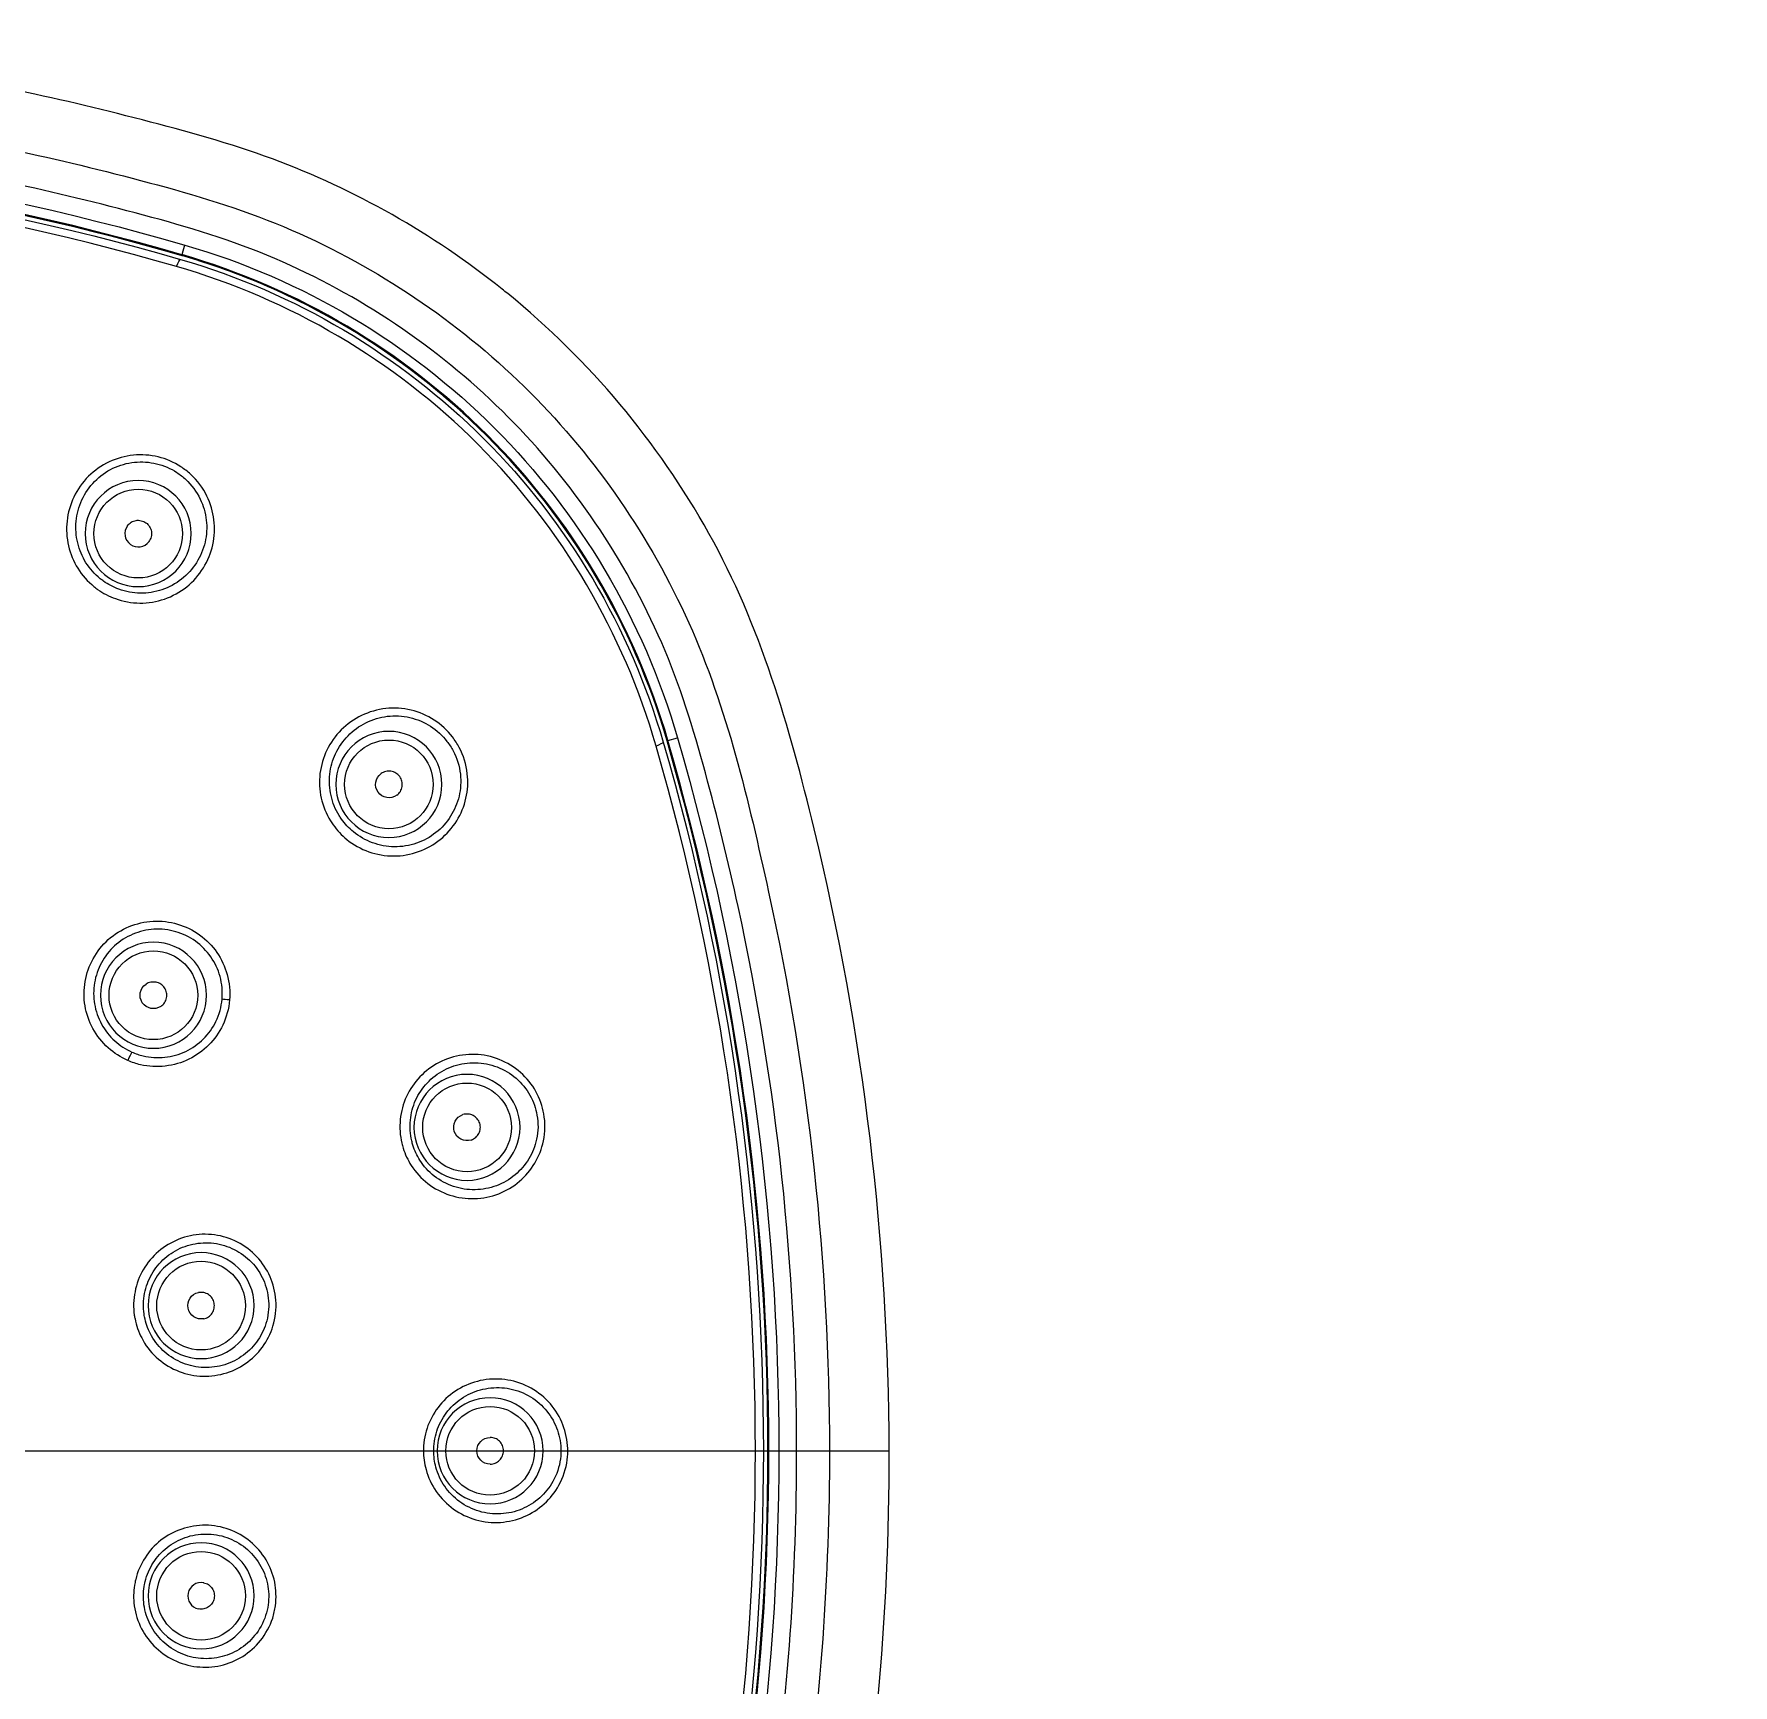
# Model space of a CAD drawing. Extents: x 14808 to 20058, y -13198 to -11680.
# Drawn here: x 18649.29 to 18662.01, y -12281.07 to -12268.71 of the extents above; entities that cross this region are included whole.
import ezdxf

# ---------------------------------------------------------------- set-up
doc = ezdxf.new("R2010")
doc.units = 0
doc.header["$LTSCALE"] = 7
doc.header["$MEASUREMENT"] = 0
doc.linetypes.add('CENTER', pattern=[2, 1.25, -0.25, 0.25, -0.25])
doc.layers.add('1', color=1, linetype='CENTER')
doc.layers.add('D', color=2, linetype='CONTINUOUS')
doc.styles.add('GHS', font='romans', dxfattribs={"bigfont": 'ghs'})
doc.dimstyles.new('STANDARD$7', dxfattribs={"dimtxt": 3.5, "dimasz": 3, "dimexe": 1, "dimexo": 0.0625, "dimgap": 1, "dimtad": 1, "dimdec": 4, "dimzin": 0, "dimdsep": 46, "dimtxsty": 'GHS', "dimcen": 1, "dimclrt": 2, "dimadec": 0, "dimazin": 0, "dimtfac": 1, "dimtdec": 4, "dimtofl": 0, "dimtmove": 0, "dimatfit": 3, "dimfxl": 1, "dimtolj": 1, "dimtzin": 0, "dimarcsym": 0})

msp = doc.modelspace()

# ---------------------------------------------------------------- linework, layer by layer
at = {"layer": '1', "color": 7, "linetype": 'Continuous'}
for p, q in [((18650.398, -12270.361), (18650.419, -12270.289)), ((18650.396, -12270.368), (18650.394, -12270.373)), ((18650.396, -12270.366), (18650.398, -12270.361))]:
    msp.add_line(p, q, dxfattribs=at)
at = {"layer": '1', "color": 3, "linetype": 'Continuous'}
for p, q in [((18654.03, -12274.002), (18654.025, -12274.003)), ((18654.032, -12274.001), (18654.036, -12274)), ((18654.036, -12274), (18654.109, -12273.979))]:
    msp.add_line(p, q, dxfattribs=at)
at = {"layer": '1'}
msp.add_line((18634.468, -12279.318), (18655.693, -12279.318), dxfattribs=at)
at = {"layer": '1', "color": 3, "linetype": 'Continuous', "extrusion": (0, 0, -1)}
for centre in [(-18650.07, -12272.45), (-18651.947, -12274.328), (-18650.184, -12275.907), (-18652.532, -12276.896), (-18650.541, -12278.231), (-18652.705, -12279.318), (-18650.541, -12280.404)]:
    msp.add_circle(centre, 0.397, dxfattribs=at)
at = {"layer": '1', "color": 3, "linetype": 'Continuous'}
for centre in [(18650.07, -12272.45), (18651.947, -12274.328), (18650.184, -12275.907), (18652.532, -12276.896), (18650.541, -12278.231), (18652.705, -12279.318), (18650.541, -12280.404)]:
    msp.add_circle(centre, 0.332, dxfattribs=at)
at = {"layer": '1', "color": 7, "linetype": 'Continuous', "extrusion": (0, 0, -1)}
for centre, radius, start, end in [((-18645.08, -12288.693), 19.162, 73.8238, 106.1762), ((-18645.08, -12288.693), 19.082, 73.8238, 106.1762), ((-18648.911, -12275.487), 5.412, 106.1762, 163.8238), ((-18648.911, -12275.487), 5.332, 106.1762, 163.8238), ((-18635.705, -12279.318), 19.082, 163.8238, 196.1762), ((-18635.705, -12279.318), 19.162, 163.8238, 196.1762), ((-18651.947, -12274.328), 0.1, 234, 54), ((-18650.184, -12275.907), 0.1, 236.25, 56.25), ((-18652.532, -12276.896), 0.1, 252, 72), ((-18650.541, -12278.231), 0.1, 258.75, 78.75), ((-18652.705, -12279.318), 0.1, 270, 90)]:
    msp.add_arc(centre, radius, start, end, dxfattribs=at)
at = {"layer": '1', "color": 7, "linetype": 'Continuous'}
for centre, radius, start, end in [((18645.08, -12288.693), 19.087, 73.8238, 106.1762), ((18645.08, -12288.693), 19.08, 73.8238, 106.1762), ((18648.911, -12275.487), 5.33, 16.1762, 73.8238), ((18648.911, -12275.487), 5.337, 16.1762, 73.8238), ((18650.07, -12272.45), 0.1, 144, 324), ((18635.705, -12279.318), 19.08, 343.8238, 16.1762), ((18635.705, -12279.318), 19.087, 343.8238, 16.1762), ((18650.541, -12280.404), 0.1, 78.75, 258.75)]:
    msp.add_arc(centre, radius, start, end, dxfattribs=at)
for points, knots in [([(18652.794, -12270.619), (18652.274, -12270.203), (18651.692, -12269.874), (18650.759, -12269.527), (18650.43, -12269.438), (18649.772, -12269.267), (18649.442, -12269.189), (18647.811, -12268.851), (18646.492, -12268.714), (18645.157, -12268.709)], [0, 0, 0, 0, 0.247198, 0.247198, 0.374226, 0.374226, 0.501255, 0.501255, 1, 1, 1, 1]), ([(18634.915, -12279.318), (18634.916, -12277.917), (18635.068, -12276.51), (18635.521, -12274.452), (18635.683, -12273.755), (18636.255, -12272.48), (18636.662, -12271.888), (18637.65, -12270.9), (18638.242, -12270.492), (18639.517, -12269.918), (18640.215, -12269.755), (18642.271, -12269.304), (18643.664, -12269.152), (18646.492, -12269.152), (18647.886, -12269.303), (18649.598, -12269.679), (18649.939, -12269.764), (18650.619, -12269.95), (18650.958, -12270.06), (18651.919, -12270.491), (18652.512, -12270.9), (18653.499, -12271.889), (18653.905, -12272.478), (18654.48, -12273.759), (18654.639, -12274.447), (18655.092, -12276.509), (18655.245, -12277.917), (18655.246, -12279.318)], [0, 0, 0, 0, 0.125, 0.125, 0.1875, 0.1875, 0.25, 0.25, 0.3125, 0.3125, 0.375, 0.375, 0.5, 0.5, 0.625, 0.625, 0.65625, 0.65625, 0.6875, 0.6875, 0.75, 0.75, 0.8125, 0.8125, 0.875, 0.875, 1, 1, 1, 1]), ([(18655, -12279.318), (18654.999, -12277.942), (18654.853, -12276.584), (18654.489, -12274.907), (18654.407, -12274.573), (18654.227, -12273.911), (18654.127, -12273.583), (18653.715, -12272.641), (18653.321, -12272.061), (18652.359, -12271.093), (18651.779, -12270.693), (18650.837, -12270.277), (18650.504, -12270.172), (18649.839, -12269.992), (18649.505, -12269.909), (18647.831, -12269.545), (18646.468, -12269.398), (18643.703, -12269.397), (18642.342, -12269.544), (18640.666, -12269.907), (18640.332, -12269.989), (18639.667, -12270.17), (18639.335, -12270.272), (18638.396, -12270.686), (18637.816, -12271.082), (18636.85, -12272.048), (18636.453, -12272.628), (18636.04, -12273.566), (18635.938, -12273.896), (18635.756, -12274.562), (18635.674, -12274.896), (18635.309, -12276.573), (18635.162, -12277.935), (18635.16, -12279.318)], [0, 0, 0, 0, 0.125, 0.125, 0.15625, 0.15625, 0.1875, 0.1875, 0.25, 0.25, 0.3125, 0.3125, 0.34375, 0.34375, 0.375, 0.375, 0.5, 0.5, 0.625, 0.625, 0.65625, 0.65625, 0.6875, 0.6875, 0.75, 0.75, 0.8125, 0.8125, 0.84375, 0.84375, 0.875, 0.875, 1, 1, 1, 1]), ([(18653.948, -12274.042), (18653.704, -12273.195), (18653.244, -12272.411), (18651.987, -12271.154), (18651.203, -12270.694), (18650.356, -12270.45)], [0, 0, 0, 0, 0.5, 0.5, 1, 1, 1, 1]), ([(18650.387, -12270.397), (18651.245, -12270.646), (18652.026, -12271.108), (18653.29, -12272.371), (18653.752, -12273.152), (18654.001, -12274.011)], [0, 0, 0, 0, 0.5, 0.5, 1, 1, 1, 1]), ([(18655.693, -12279.318), (18655.689, -12277.754), (18655.502, -12276.191), (18654.946, -12273.896), (18654.73, -12273.141), (18653.957, -12271.758), (18653.453, -12271.155), (18652.837, -12270.653)], [0, 0, 0, 0, 0.5, 0.5, 0.75, 0.75, 1, 1, 1, 1]), ([(18650.495, -12288.434), (18650.937, -12288.304), (18651.354, -12288.122), (18652.138, -12287.658), (18652.506, -12287.373), (18653.473, -12286.413), (18653.956, -12285.608), (18654.49, -12283.851), (18654.677, -12282.953), (18654.936, -12281.149), (18655.001, -12280.238), (18655, -12279.318)], [0, 0, 0, 0, 0.125, 0.125, 0.25, 0.25, 0.5, 0.5, 0.75, 0.75, 1, 1, 1, 1]), ([(18655.246, -12279.318), (18655.246, -12280.254), (18655.178, -12281.2), (18654.908, -12283.054), (18654.719, -12283.98), (18654.15, -12285.777), (18653.645, -12286.598), (18652.312, -12287.908), (18651.464, -12288.408), (18650.566, -12288.673)], [0, 0, 0, 0, 0.25, 0.25, 0.5, 0.5, 0.75, 0.75, 1, 1, 1, 1]), ([(18654.936, -12284.741), (18655.099, -12284.187), (18655.232, -12283.626), (18655.578, -12281.828), (18655.696, -12280.559), (18655.693, -12279.318)], [0, 0, 0, 0, 0.315172, 0.315172, 1, 1, 1, 1])]:
    msp.add_open_spline(points, degree=3, knots=knots, dxfattribs=at)
for points in [[(18639.773, -12270.397), (18643.223, -12269.397), (18646.937, -12269.397), (18650.387, -12270.397)], [(18650.356, -12270.45), (18646.932, -12269.459), (18643.229, -12269.459), (18639.805, -12270.45)], [(18650.356, -12270.45), (18650.37, -12270.419), (18650.382, -12270.396), (18650.387, -12270.397)], [(18649.989, -12272.392), (18649.996, -12272.381), (18650.016, -12272.363), (18650.053, -12272.349), (18650.093, -12272.351), (18650.13, -12272.367), (18650.157, -12272.397), (18650.171, -12272.434), (18650.169, -12272.474), (18650.158, -12272.499), (18650.15, -12272.509)], [(18654.001, -12274.011), (18655.001, -12277.46), (18655.001, -12281.175), (18654.001, -12284.625)], [(18653.948, -12284.593), (18654.939, -12281.169), (18654.939, -12277.466), (18653.948, -12274.042)], [(18652.006, -12274.409), (18652.017, -12274.401), (18652.035, -12274.382), (18652.049, -12274.344), (18652.047, -12274.304), (18652.03, -12274.268), (18652.001, -12274.241), (18651.963, -12274.227), (18651.923, -12274.229), (18651.899, -12274.24), (18651.889, -12274.247)], [(18650.24, -12275.99), (18650.251, -12275.983), (18650.269, -12275.964), (18650.285, -12275.927), (18650.285, -12275.887), (18650.269, -12275.85), (18650.241, -12275.822), (18650.204, -12275.807), (18650.164, -12275.807), (18650.139, -12275.817), (18650.129, -12275.824)], [(18652.563, -12276.991), (18652.575, -12276.987), (18652.599, -12276.974), (18652.623, -12276.943), (18652.634, -12276.904), (18652.63, -12276.865), (18652.61, -12276.83), (18652.579, -12276.805), (18652.54, -12276.794), (18652.514, -12276.797), (18652.501, -12276.801)], [(18650.56, -12278.329), (18650.573, -12278.327), (18650.598, -12278.317), (18650.626, -12278.288), (18650.641, -12278.251), (18650.641, -12278.211), (18650.626, -12278.174), (18650.598, -12278.146), (18650.561, -12278.131), (18650.534, -12278.131), (18650.521, -12278.133)], [(18652.705, -12279.418), (18652.718, -12279.418), (18652.745, -12279.412), (18652.778, -12279.39), (18652.8, -12279.357), (18652.808, -12279.318), (18652.8, -12279.278), (18652.778, -12279.245), (18652.745, -12279.223), (18652.718, -12279.218), (18652.705, -12279.218)], [(18650.56, -12280.306), (18650.573, -12280.308), (18650.598, -12280.318), (18650.626, -12280.347), (18650.641, -12280.384), (18650.641, -12280.424), (18650.626, -12280.461), (18650.598, -12280.489), (18650.561, -12280.504), (18650.534, -12280.504), (18650.521, -12280.502)]]:
    msp.add_open_spline(points, degree=3, dxfattribs=at)
at = {"layer": '1', "color": 3, "linetype": 'Continuous'}
for points in [[(18652.837, -12270.653), (18652.822, -12270.642), (18652.808, -12270.63), (18652.794, -12270.619)], [(18653.947, -12274.042), (18653.978, -12274.028), (18654.002, -12274.015), (18654.001, -12274.011)], [(18650.754, -12275.942), (18650.731, -12275.94), (18650.71, -12275.938), (18650.698, -12275.936)], [(18650.023, -12276.332), (18650.016, -12276.344), (18650.003, -12276.37), (18649.992, -12276.395)]]:
    msp.add_open_spline(points, degree=3, dxfattribs=at)
for points, knots in [([(18649.766, -12272.868), (18649.757, -12272.861), (18649.748, -12272.854), (18649.739, -12272.847), (18649.692, -12272.809), (18649.65, -12272.762), (18649.618, -12272.71), (18649.586, -12272.659), (18649.562, -12272.601), (18649.548, -12272.541), (18649.534, -12272.481), (18649.53, -12272.418), (18649.537, -12272.356), (18649.544, -12272.294), (18649.561, -12272.232), (18649.588, -12272.176), (18649.616, -12272.119), (18649.653, -12272.066), (18649.698, -12272.021), (18649.743, -12271.977), (18649.796, -12271.939), (18649.853, -12271.913), (18649.91, -12271.886), (18649.972, -12271.869), (18650.034, -12271.863), (18650.096, -12271.857), (18650.159, -12271.861), (18650.219, -12271.876), (18650.279, -12271.89), (18650.337, -12271.915), (18650.388, -12271.949), (18650.415, -12271.966), (18650.44, -12271.985), (18650.462, -12272.006), (18650.513, -12272.052), (18650.555, -12272.109), (18650.585, -12272.17), (18650.612, -12272.225), (18650.63, -12272.286), (18650.637, -12272.347), (18650.645, -12272.408), (18650.642, -12272.472), (18650.628, -12272.533), (18650.615, -12272.594), (18650.591, -12272.653), (18650.558, -12272.707), (18650.525, -12272.76), (18650.482, -12272.809), (18650.433, -12272.848), (18650.384, -12272.888), (18650.327, -12272.919), (18650.267, -12272.94), (18650.208, -12272.96), (18650.145, -12272.971), (18650.082, -12272.97), (18650.02, -12272.97), (18649.957, -12272.958), (18649.899, -12272.937), (18649.852, -12272.92), (18649.807, -12272.897), (18649.766, -12272.868)], [0, 0, 0, 0, 0.009714, 0.009714, 0.009714, 0.062135, 0.062135, 0.062135, 0.114945, 0.114945, 0.114945, 0.168591, 0.168591, 0.168591, 0.223122, 0.223122, 0.223122, 0.278131, 0.278131, 0.278131, 0.332972, 0.332972, 0.332972, 0.387132, 0.387132, 0.387132, 0.440475, 0.440475, 0.440475, 0.493236, 0.493236, 0.493236, 0.519838, 0.519838, 0.519838, 0.578729, 0.578729, 0.578729, 0.631908, 0.631908, 0.631908, 0.685783, 0.685783, 0.685783, 0.740271, 0.740271, 0.740271, 0.795098, 0.795098, 0.795098, 0.849817, 0.849817, 0.849817, 0.903969, 0.903969, 0.903969, 0.957304, 0.957304, 0.957304, 1, 1, 1, 1]), ([(18649.81, -12272.806), (18649.845, -12272.831), (18649.885, -12272.851), (18649.926, -12272.866), (18649.977, -12272.885), (18650.031, -12272.895), (18650.085, -12272.896), (18650.14, -12272.897), (18650.196, -12272.888), (18650.248, -12272.871), (18650.301, -12272.853), (18650.351, -12272.826), (18650.394, -12272.792), (18650.438, -12272.757), (18650.477, -12272.715), (18650.506, -12272.668), (18650.536, -12272.621), (18650.558, -12272.569), (18650.571, -12272.514), (18650.583, -12272.461), (18650.586, -12272.404), (18650.58, -12272.349), (18650.574, -12272.295), (18650.558, -12272.24), (18650.534, -12272.191), (18650.508, -12272.136), (18650.47, -12272.085), (18650.426, -12272.044), (18650.405, -12272.025), (18650.383, -12272.008), (18650.359, -12271.992), (18650.313, -12271.962), (18650.261, -12271.94), (18650.208, -12271.927), (18650.154, -12271.914), (18650.097, -12271.91), (18650.042, -12271.916), (18649.987, -12271.921), (18649.931, -12271.937), (18649.881, -12271.961), (18649.83, -12271.986), (18649.783, -12272.019), (18649.744, -12272.059), (18649.704, -12272.099), (18649.672, -12272.147), (18649.648, -12272.198), (18649.625, -12272.248), (18649.61, -12272.303), (18649.605, -12272.358), (18649.6, -12272.412), (18649.604, -12272.468), (18649.617, -12272.52), (18649.629, -12272.572), (18649.651, -12272.623), (18649.679, -12272.668), (18649.708, -12272.713), (18649.744, -12272.754), (18649.786, -12272.788), (18649.794, -12272.794), (18649.802, -12272.8), (18649.81, -12272.806)], [0, 0, 0, 0, 0.042057, 0.042057, 0.042057, 0.09464, 0.09464, 0.09464, 0.148207, 0.148207, 0.148207, 0.202593, 0.202593, 0.202593, 0.257356, 0.257356, 0.257356, 0.312016, 0.312016, 0.312016, 0.366236, 0.366236, 0.366236, 0.419871, 0.419871, 0.419871, 0.47934, 0.47934, 0.47934, 0.506206, 0.506206, 0.506206, 0.559494, 0.559494, 0.559494, 0.61334, 0.61334, 0.61334, 0.667953, 0.667953, 0.667953, 0.723161, 0.723161, 0.723161, 0.778394, 0.778394, 0.778394, 0.832946, 0.832946, 0.832946, 0.886364, 0.886364, 0.886364, 0.938691, 0.938691, 0.938691, 0.990426, 0.990426, 0.990426, 1, 1, 1, 1]), ([(18651.53, -12274.631), (18651.523, -12274.621), (18651.516, -12274.611), (18651.509, -12274.6), (18651.477, -12274.548), (18651.454, -12274.489), (18651.44, -12274.43), (18651.427, -12274.37), (18651.424, -12274.308), (18651.431, -12274.247), (18651.439, -12274.186), (18651.456, -12274.126), (18651.483, -12274.071), (18651.509, -12274.016), (18651.546, -12273.964), (18651.59, -12273.92), (18651.634, -12273.876), (18651.686, -12273.839), (18651.742, -12273.812), (18651.799, -12273.785), (18651.861, -12273.767), (18651.924, -12273.76), (18651.986, -12273.753), (18652.051, -12273.757), (18652.113, -12273.772), (18652.174, -12273.786), (18652.233, -12273.812), (18652.286, -12273.846), (18652.338, -12273.88), (18652.385, -12273.923), (18652.423, -12273.973), (18652.442, -12273.998), (18652.459, -12274.024), (18652.474, -12274.052), (18652.506, -12274.112), (18652.527, -12274.18), (18652.534, -12274.248), (18652.541, -12274.309), (18652.538, -12274.372), (18652.524, -12274.431), (18652.511, -12274.491), (18652.487, -12274.549), (18652.455, -12274.601), (18652.422, -12274.653), (18652.38, -12274.701), (18652.332, -12274.74), (18652.284, -12274.779), (18652.228, -12274.81), (18652.169, -12274.831), (18652.11, -12274.853), (18652.046, -12274.864), (18651.983, -12274.864), (18651.92, -12274.864), (18651.856, -12274.853), (18651.796, -12274.832), (18651.737, -12274.811), (18651.681, -12274.78), (18651.632, -12274.74), (18651.593, -12274.709), (18651.559, -12274.672), (18651.53, -12274.631)], [0, 0, 0, 0, 0.010627, 0.010627, 0.010627, 0.063277, 0.063277, 0.063277, 0.115741, 0.115741, 0.115741, 0.168597, 0.168597, 0.168597, 0.222192, 0.222192, 0.222192, 0.276528, 0.276528, 0.276528, 0.331298, 0.331298, 0.331298, 0.386044, 0.386044, 0.386044, 0.440356, 0.440356, 0.440356, 0.494021, 0.494021, 0.494021, 0.520709, 0.520709, 0.520709, 0.579872, 0.579872, 0.579872, 0.632516, 0.632516, 0.632516, 0.685455, 0.685455, 0.685455, 0.739042, 0.739042, 0.739042, 0.7934, 0.7934, 0.7934, 0.848304, 0.848304, 0.848304, 0.903209, 0.903209, 0.903209, 0.957503, 0.957503, 0.957503, 1, 1, 1, 1]), ([(18651.592, -12274.588), (18651.617, -12274.623), (18651.647, -12274.656), (18651.681, -12274.683), (18651.724, -12274.718), (18651.773, -12274.746), (18651.824, -12274.765), (18651.877, -12274.784), (18651.933, -12274.795), (18651.988, -12274.795), (18652.044, -12274.796), (18652.101, -12274.787), (18652.153, -12274.769), (18652.206, -12274.751), (18652.255, -12274.723), (18652.299, -12274.689), (18652.342, -12274.655), (18652.38, -12274.613), (18652.409, -12274.567), (18652.438, -12274.521), (18652.46, -12274.469), (18652.472, -12274.416), (18652.484, -12274.363), (18652.488, -12274.307), (18652.482, -12274.252), (18652.475, -12274.191), (18652.457, -12274.131), (18652.428, -12274.076), (18652.415, -12274.052), (18652.399, -12274.028), (18652.382, -12274.006), (18652.348, -12273.962), (18652.306, -12273.923), (18652.259, -12273.893), (18652.212, -12273.862), (18652.158, -12273.84), (18652.104, -12273.827), (18652.049, -12273.815), (18651.991, -12273.812), (18651.935, -12273.818), (18651.88, -12273.825), (18651.825, -12273.841), (18651.775, -12273.866), (18651.725, -12273.891), (18651.679, -12273.924), (18651.641, -12273.964), (18651.603, -12274.002), (18651.571, -12274.048), (18651.548, -12274.098), (18651.525, -12274.146), (18651.511, -12274.199), (18651.505, -12274.252), (18651.499, -12274.305), (18651.502, -12274.36), (18651.514, -12274.412), (18651.525, -12274.464), (18651.546, -12274.515), (18651.574, -12274.561), (18651.58, -12274.57), (18651.586, -12274.579), (18651.592, -12274.588)], [0, 0, 0, 0, 0.041909, 0.041909, 0.041909, 0.09562, 0.09562, 0.09562, 0.150202, 0.150202, 0.150202, 0.205052, 0.205052, 0.205052, 0.259577, 0.259577, 0.259577, 0.313483, 0.313483, 0.313483, 0.366837, 0.366837, 0.366837, 0.419959, 0.419959, 0.419959, 0.479709, 0.479709, 0.479709, 0.506662, 0.506662, 0.506662, 0.560861, 0.560861, 0.560861, 0.615667, 0.615667, 0.615667, 0.670809, 0.670809, 0.670809, 0.725814, 0.725814, 0.725814, 0.780165, 0.780165, 0.780165, 0.833521, 0.833521, 0.833521, 0.885888, 0.885888, 0.885888, 0.937666, 0.937666, 0.937666, 0.989529, 0.989529, 0.989529, 1, 1, 1, 1]), ([(18649.992, -12276.395), (18649.992, -12276.395), (18649.992, -12276.395), (18649.992, -12276.395), (18649.939, -12276.372), (18649.889, -12276.34), (18649.845, -12276.301), (18649.8, -12276.26), (18649.761, -12276.211), (18649.731, -12276.157), (18649.702, -12276.104), (18649.682, -12276.045), (18649.672, -12275.985), (18649.662, -12275.926), (18649.662, -12275.864), (18649.673, -12275.804), (18649.683, -12275.744), (18649.703, -12275.686), (18649.733, -12275.633), (18649.762, -12275.58), (18649.801, -12275.531), (18649.846, -12275.49), (18649.892, -12275.45), (18649.945, -12275.416), (18650.002, -12275.393), (18650.058, -12275.37), (18650.12, -12275.356), (18650.181, -12275.352), (18650.242, -12275.349), (18650.305, -12275.356), (18650.364, -12275.374), (18650.423, -12275.391), (18650.48, -12275.419), (18650.53, -12275.455), (18650.579, -12275.491), (18650.624, -12275.536), (18650.659, -12275.586), (18650.693, -12275.636), (18650.72, -12275.693), (18650.736, -12275.752), (18650.753, -12275.813), (18650.759, -12275.879), (18650.754, -12275.942)], [0, 0, 0, 0, 0.000006, 0.000006, 0.000006, 0.073197, 0.073197, 0.073197, 0.150093, 0.150093, 0.150093, 0.226407, 0.226407, 0.226407, 0.302501, 0.302501, 0.302501, 0.378816, 0.378816, 0.378816, 0.455626, 0.455626, 0.455626, 0.53295, 0.53295, 0.53295, 0.610603, 0.610603, 0.610603, 0.688307, 0.688307, 0.688307, 0.765805, 0.765805, 0.765805, 0.842927, 0.842927, 0.842927, 0.919624, 0.919624, 0.919624, 1, 1, 1, 1]), ([(18650.698, -12275.936), (18650.703, -12275.879), (18650.698, -12275.821), (18650.683, -12275.766), (18650.668, -12275.714), (18650.645, -12275.663), (18650.613, -12275.619), (18650.582, -12275.574), (18650.543, -12275.534), (18650.498, -12275.502), (18650.454, -12275.47), (18650.403, -12275.446), (18650.351, -12275.431), (18650.298, -12275.416), (18650.243, -12275.409), (18650.188, -12275.413), (18650.134, -12275.416), (18650.08, -12275.429), (18650.03, -12275.45), (18649.98, -12275.471), (18649.933, -12275.501), (18649.893, -12275.537), (18649.854, -12275.573), (18649.82, -12275.616), (18649.795, -12275.663), (18649.769, -12275.71), (18649.752, -12275.761), (18649.743, -12275.814), (18649.734, -12275.866), (18649.734, -12275.92), (18649.743, -12275.972), (18649.752, -12276.025), (18649.77, -12276.076), (18649.796, -12276.123), (18649.821, -12276.17), (18649.855, -12276.213), (18649.895, -12276.249), (18649.933, -12276.283), (18649.977, -12276.311), (18650.023, -12276.332)], [0, 0, 0, 0, 0.081058, 0.081058, 0.081058, 0.158442, 0.158442, 0.158442, 0.23624, 0.23624, 0.23624, 0.314338, 0.314338, 0.314338, 0.392502, 0.392502, 0.392502, 0.470413, 0.470413, 0.470413, 0.54775, 0.54775, 0.54775, 0.624309, 0.624309, 0.624309, 0.70013, 0.70013, 0.70013, 0.775547, 0.775547, 0.775547, 0.851106, 0.851106, 0.851106, 0.927301, 0.927301, 0.927301, 1, 1, 1, 1]), ([(18650.754, -12275.942), (18650.754, -12275.942), (18650.754, -12275.942), (18650.754, -12275.942), (18650.748, -12276.007), (18650.731, -12276.072), (18650.703, -12276.131), (18650.676, -12276.186), (18650.641, -12276.236), (18650.598, -12276.279), (18650.556, -12276.322), (18650.505, -12276.359), (18650.45, -12276.386), (18650.395, -12276.413), (18650.334, -12276.43), (18650.273, -12276.437), (18650.212, -12276.444), (18650.148, -12276.441), (18650.088, -12276.427), (18650.055, -12276.42), (18650.023, -12276.409), (18649.992, -12276.395), (18649.992, -12276.395), (18649.992, -12276.395), (18649.992, -12276.395)], [0, 0, 0, 0, 0.000015, 0.000015, 0.000015, 0.190228, 0.190228, 0.190228, 0.365738, 0.365738, 0.365738, 0.543364, 0.543364, 0.543364, 0.722731, 0.722731, 0.722731, 0.90274, 0.90274, 0.90274, 0.999985, 0.999985, 0.999985, 1, 1, 1, 1]), ([(18650.023, -12276.332), (18650.05, -12276.344), (18650.078, -12276.354), (18650.107, -12276.361), (18650.16, -12276.373), (18650.216, -12276.377), (18650.27, -12276.371), (18650.324, -12276.365), (18650.377, -12276.35), (18650.426, -12276.327), (18650.475, -12276.304), (18650.52, -12276.272), (18650.558, -12276.234), (18650.596, -12276.196), (18650.628, -12276.152), (18650.652, -12276.103), (18650.677, -12276.051), (18650.693, -12275.994), (18650.698, -12275.936)], [0, 0, 0, 0, 0.096534, 0.096534, 0.096534, 0.275718, 0.275718, 0.275718, 0.454902, 0.454902, 0.454902, 0.632827, 0.632827, 0.632827, 0.808936, 0.808936, 0.808936, 1, 1, 1, 1]), ([(18652.054, -12277.051), (18652.05, -12277.039), (18652.047, -12277.027), (18652.044, -12277.015), (18652.03, -12276.957), (18652.026, -12276.896), (18652.032, -12276.836), (18652.038, -12276.777), (18652.054, -12276.719), (18652.079, -12276.665), (18652.103, -12276.611), (18652.138, -12276.561), (18652.179, -12276.518), (18652.221, -12276.474), (18652.27, -12276.437), (18652.324, -12276.41), (18652.378, -12276.382), (18652.438, -12276.363), (18652.499, -12276.355), (18652.56, -12276.346), (18652.623, -12276.348), (18652.684, -12276.361), (18652.745, -12276.374), (18652.804, -12276.397), (18652.857, -12276.43), (18652.91, -12276.462), (18652.958, -12276.504), (18652.997, -12276.552), (18653.035, -12276.599), (18653.065, -12276.654), (18653.085, -12276.711), (18653.095, -12276.739), (18653.102, -12276.767), (18653.107, -12276.795), (18653.119, -12276.862), (18653.118, -12276.932), (18653.104, -12276.998), (18653.092, -12277.056), (18653.07, -12277.112), (18653.04, -12277.163), (18653.01, -12277.214), (18652.97, -12277.261), (18652.925, -12277.3), (18652.879, -12277.339), (18652.825, -12277.371), (18652.769, -12277.393), (18652.712, -12277.415), (18652.65, -12277.428), (18652.588, -12277.429), (18652.526, -12277.431), (18652.463, -12277.422), (18652.404, -12277.403), (18652.345, -12277.384), (18652.288, -12277.355), (18652.239, -12277.317), (18652.19, -12277.279), (18652.148, -12277.233), (18652.114, -12277.181), (18652.089, -12277.141), (18652.068, -12277.097), (18652.054, -12277.051)], [0, 0, 0, 0, 0.011078, 0.011078, 0.011078, 0.063424, 0.063424, 0.063424, 0.11559, 0.11559, 0.11559, 0.168201, 0.168201, 0.168201, 0.2217, 0.2217, 0.2217, 0.276203, 0.276203, 0.276203, 0.331424, 0.331424, 0.331424, 0.386733, 0.386733, 0.386733, 0.441399, 0.441399, 0.441399, 0.494953, 0.494953, 0.494953, 0.52014, 0.52014, 0.52014, 0.579818, 0.579818, 0.579818, 0.631892, 0.631892, 0.631892, 0.684692, 0.684692, 0.684692, 0.738604, 0.738604, 0.738604, 0.793539, 0.793539, 0.793539, 0.848942, 0.848942, 0.848942, 0.90404, 0.90404, 0.90404, 0.958226, 0.958226, 0.958226, 1, 1, 1, 1]), ([(18652.127, -12277.029), (18652.139, -12277.069), (18652.157, -12277.107), (18652.179, -12277.142), (18652.208, -12277.187), (18652.245, -12277.228), (18652.287, -12277.261), (18652.33, -12277.295), (18652.379, -12277.321), (18652.43, -12277.338), (18652.482, -12277.356), (18652.538, -12277.364), (18652.592, -12277.363), (18652.647, -12277.362), (18652.702, -12277.352), (18652.752, -12277.333), (18652.803, -12277.314), (18652.85, -12277.287), (18652.892, -12277.252), (18652.932, -12277.218), (18652.968, -12277.177), (18652.995, -12277.132), (18653.022, -12277.087), (18653.042, -12277.037), (18653.053, -12276.985), (18653.066, -12276.926), (18653.067, -12276.864), (18653.056, -12276.804), (18653.052, -12276.779), (18653.045, -12276.754), (18653.037, -12276.73), (18653.019, -12276.678), (18652.991, -12276.63), (18652.957, -12276.588), (18652.922, -12276.545), (18652.879, -12276.508), (18652.832, -12276.48), (18652.785, -12276.452), (18652.732, -12276.431), (18652.678, -12276.421), (18652.624, -12276.41), (18652.567, -12276.409), (18652.513, -12276.417), (18652.46, -12276.425), (18652.407, -12276.442), (18652.36, -12276.468), (18652.313, -12276.492), (18652.27, -12276.525), (18652.234, -12276.564), (18652.199, -12276.602), (18652.169, -12276.646), (18652.147, -12276.693), (18652.126, -12276.74), (18652.113, -12276.791), (18652.108, -12276.842), (18652.103, -12276.894), (18652.106, -12276.947), (18652.118, -12276.997), (18652.121, -12277.008), (18652.124, -12277.019), (18652.127, -12277.029)], [0, 0, 0, 0, 0.041104, 0.041104, 0.041104, 0.094604, 0.094604, 0.094604, 0.149312, 0.149312, 0.149312, 0.204655, 0.204655, 0.204655, 0.259811, 0.259811, 0.259811, 0.314122, 0.314122, 0.314122, 0.367407, 0.367407, 0.367407, 0.419989, 0.419989, 0.419989, 0.480263, 0.480263, 0.480263, 0.505694, 0.505694, 0.505694, 0.559787, 0.559787, 0.559787, 0.61499, 0.61499, 0.61499, 0.670775, 0.670775, 0.670775, 0.726317, 0.726317, 0.726317, 0.780895, 0.780895, 0.780895, 0.834168, 0.834168, 0.834168, 0.886252, 0.886252, 0.886252, 0.937654, 0.937654, 0.937654, 0.989109, 0.989109, 0.989109, 1, 1, 1, 1]), ([(18650.046, -12278.33), (18650.044, -12278.321), (18650.042, -12278.312), (18650.041, -12278.303), (18650.033, -12278.245), (18650.034, -12278.184), (18650.046, -12278.127), (18650.057, -12278.069), (18650.078, -12278.012), (18650.108, -12277.962), (18650.138, -12277.911), (18650.177, -12277.864), (18650.221, -12277.826), (18650.266, -12277.787), (18650.319, -12277.756), (18650.374, -12277.734), (18650.43, -12277.712), (18650.49, -12277.699), (18650.55, -12277.697), (18650.61, -12277.695), (18650.672, -12277.703), (18650.729, -12277.721), (18650.787, -12277.739), (18650.842, -12277.768), (18650.89, -12277.804), (18650.938, -12277.84), (18650.981, -12277.885), (18651.014, -12277.936), (18651.047, -12277.985), (18651.072, -12278.041), (18651.086, -12278.099), (18651.094, -12278.129), (18651.099, -12278.16), (18651.101, -12278.191), (18651.105, -12278.256), (18651.098, -12278.322), (18651.079, -12278.384), (18651.062, -12278.44), (18651.035, -12278.494), (18651, -12278.541), (18650.965, -12278.589), (18650.922, -12278.631), (18650.873, -12278.665), (18650.824, -12278.699), (18650.769, -12278.724), (18650.711, -12278.74), (18650.653, -12278.756), (18650.592, -12278.763), (18650.532, -12278.758), (18650.471, -12278.754), (18650.411, -12278.739), (18650.356, -12278.715), (18650.3, -12278.691), (18650.248, -12278.657), (18650.204, -12278.616), (18650.161, -12278.575), (18650.123, -12278.526), (18650.096, -12278.473), (18650.072, -12278.428), (18650.055, -12278.379), (18650.046, -12278.33)], [0, 0, 0, 0, 0.007897, 0.007897, 0.007897, 0.060836, 0.060836, 0.060836, 0.113705, 0.113705, 0.113705, 0.166841, 0.166841, 0.166841, 0.22048, 0.22048, 0.22048, 0.27467, 0.27467, 0.27467, 0.329233, 0.329233, 0.329233, 0.38381, 0.38381, 0.38381, 0.438003, 0.438003, 0.438003, 0.49157, 0.49157, 0.49157, 0.519217, 0.519217, 0.519217, 0.577386, 0.577386, 0.577386, 0.6302, 0.6302, 0.6302, 0.683462, 0.683462, 0.683462, 0.737359, 0.737359, 0.737359, 0.791796, 0.791796, 0.791796, 0.846433, 0.846433, 0.846433, 0.900855, 0.900855, 0.900855, 0.954761, 0.954761, 0.954761, 1, 1, 1, 1]), ([(18650.118, -12278.316), (18650.126, -12278.359), (18650.141, -12278.402), (18650.161, -12278.441), (18650.185, -12278.487), (18650.217, -12278.53), (18650.255, -12278.566), (18650.293, -12278.602), (18650.338, -12278.632), (18650.387, -12278.654), (18650.435, -12278.675), (18650.488, -12278.689), (18650.541, -12278.693), (18650.593, -12278.697), (18650.648, -12278.692), (18650.699, -12278.679), (18650.75, -12278.665), (18650.799, -12278.643), (18650.842, -12278.613), (18650.886, -12278.584), (18650.924, -12278.547), (18650.955, -12278.505), (18650.986, -12278.463), (18651.011, -12278.415), (18651.026, -12278.365), (18651.043, -12278.311), (18651.05, -12278.252), (18651.046, -12278.195), (18651.044, -12278.167), (18651.04, -12278.14), (18651.033, -12278.113), (18651.02, -12278.062), (18650.998, -12278.012), (18650.969, -12277.968), (18650.939, -12277.924), (18650.901, -12277.884), (18650.858, -12277.853), (18650.815, -12277.821), (18650.766, -12277.796), (18650.715, -12277.781), (18650.664, -12277.765), (18650.61, -12277.758), (18650.557, -12277.761), (18650.504, -12277.763), (18650.451, -12277.775), (18650.402, -12277.794), (18650.354, -12277.814), (18650.308, -12277.842), (18650.269, -12277.876), (18650.23, -12277.91), (18650.197, -12277.951), (18650.171, -12277.995), (18650.146, -12278.04), (18650.127, -12278.089), (18650.117, -12278.139), (18650.108, -12278.19), (18650.106, -12278.242), (18650.114, -12278.293), (18650.115, -12278.301), (18650.116, -12278.308), (18650.118, -12278.316)], [0, 0, 0, 0, 0.04472, 0.04472, 0.04472, 0.098118, 0.098118, 0.098118, 0.152218, 0.152218, 0.152218, 0.206756, 0.206756, 0.206756, 0.261299, 0.261299, 0.261299, 0.315455, 0.315455, 0.315455, 0.369067, 0.369067, 0.369067, 0.422275, 0.422275, 0.422275, 0.480902, 0.480902, 0.480902, 0.508764, 0.508764, 0.508764, 0.562752, 0.562752, 0.562752, 0.617351, 0.617351, 0.617351, 0.672275, 0.672275, 0.672275, 0.727066, 0.727066, 0.727066, 0.781307, 0.781307, 0.781307, 0.834786, 0.834786, 0.834786, 0.887552, 0.887552, 0.887552, 0.939884, 0.939884, 0.939884, 0.992197, 0.992197, 0.992197, 1, 1, 1, 1]), ([(18652.206, -12279.318), (18652.206, -12279.305), (18652.206, -12279.293), (18652.207, -12279.28), (18652.211, -12279.221), (18652.225, -12279.162), (18652.248, -12279.108), (18652.272, -12279.054), (18652.304, -12279.003), (18652.343, -12278.959), (18652.383, -12278.915), (18652.431, -12278.877), (18652.483, -12278.848), (18652.536, -12278.819), (18652.594, -12278.799), (18652.654, -12278.788), (18652.714, -12278.778), (18652.777, -12278.778), (18652.837, -12278.788), (18652.898, -12278.798), (18652.958, -12278.82), (18653.012, -12278.85), (18653.066, -12278.88), (18653.115, -12278.92), (18653.156, -12278.967), (18653.196, -12279.013), (18653.228, -12279.067), (18653.25, -12279.124), (18653.272, -12279.179), (18653.284, -12279.24), (18653.286, -12279.3), (18653.287, -12279.328), (18653.286, -12279.357), (18653.282, -12279.385), (18653.274, -12279.451), (18653.252, -12279.518), (18653.22, -12279.576), (18653.191, -12279.628), (18653.154, -12279.675), (18653.11, -12279.715), (18653.066, -12279.755), (18653.014, -12279.788), (18652.96, -12279.811), (18652.904, -12279.835), (18652.843, -12279.849), (18652.782, -12279.854), (18652.721, -12279.858), (18652.658, -12279.851), (18652.599, -12279.834), (18652.539, -12279.818), (18652.482, -12279.79), (18652.431, -12279.754), (18652.381, -12279.718), (18652.337, -12279.673), (18652.302, -12279.623), (18652.267, -12279.573), (18652.241, -12279.517), (18652.225, -12279.458), (18652.212, -12279.413), (18652.206, -12279.365), (18652.206, -12279.318)], [0, 0, 0, 0, 0.010855, 0.010855, 0.010855, 0.063006, 0.063006, 0.063006, 0.115254, 0.115254, 0.115254, 0.16819, 0.16819, 0.16819, 0.222153, 0.222153, 0.222153, 0.277083, 0.277083, 0.277083, 0.332499, 0.332499, 0.332499, 0.387645, 0.387645, 0.387645, 0.441835, 0.441835, 0.441835, 0.494829, 0.494829, 0.494829, 0.519638, 0.519638, 0.519638, 0.579309, 0.579309, 0.579309, 0.631586, 0.631586, 0.631586, 0.684879, 0.684879, 0.684879, 0.739317, 0.739317, 0.739317, 0.794573, 0.794573, 0.794573, 0.84995, 0.84995, 0.84995, 0.904707, 0.904707, 0.904707, 0.95841, 0.95841, 0.95841, 1, 1, 1, 1]), ([(18652.283, -12279.318), (18652.283, -12279.359), (18652.288, -12279.4), (18652.299, -12279.44), (18652.312, -12279.491), (18652.335, -12279.54), (18652.365, -12279.583), (18652.395, -12279.628), (18652.433, -12279.667), (18652.477, -12279.699), (18652.521, -12279.731), (18652.571, -12279.755), (18652.623, -12279.771), (18652.675, -12279.786), (18652.73, -12279.793), (18652.784, -12279.79), (18652.838, -12279.787), (18652.892, -12279.775), (18652.942, -12279.754), (18652.99, -12279.734), (18653.037, -12279.705), (18653.076, -12279.67), (18653.115, -12279.635), (18653.149, -12279.594), (18653.175, -12279.548), (18653.204, -12279.496), (18653.224, -12279.437), (18653.231, -12279.378), (18653.235, -12279.352), (18653.236, -12279.327), (18653.235, -12279.302), (18653.233, -12279.248), (18653.222, -12279.194), (18653.202, -12279.145), (18653.182, -12279.094), (18653.153, -12279.047), (18653.117, -12279.006), (18653.081, -12278.965), (18653.037, -12278.929), (18652.989, -12278.903), (18652.94, -12278.877), (18652.887, -12278.859), (18652.833, -12278.85), (18652.78, -12278.842), (18652.724, -12278.843), (18652.671, -12278.853), (18652.619, -12278.862), (18652.568, -12278.881), (18652.522, -12278.907), (18652.477, -12278.933), (18652.435, -12278.966), (18652.401, -12279.005), (18652.367, -12279.044), (18652.339, -12279.088), (18652.319, -12279.136), (18652.299, -12279.183), (18652.287, -12279.234), (18652.284, -12279.285), (18652.283, -12279.296), (18652.283, -12279.307), (18652.283, -12279.318)], [0, 0, 0, 0, 0.040875, 0.040875, 0.040875, 0.093782, 0.093782, 0.093782, 0.148001, 0.148001, 0.148001, 0.203175, 0.203175, 0.203175, 0.258545, 0.258545, 0.258545, 0.31333, 0.31333, 0.31333, 0.367095, 0.367095, 0.367095, 0.419889, 0.419889, 0.419889, 0.480168, 0.480168, 0.480168, 0.505221, 0.505221, 0.505221, 0.558749, 0.558749, 0.558749, 0.613483, 0.613483, 0.613483, 0.669145, 0.669145, 0.669145, 0.724967, 0.724967, 0.724967, 0.780093, 0.780093, 0.780093, 0.833961, 0.833961, 0.833961, 0.88649, 0.88649, 0.88649, 0.938052, 0.938052, 0.938052, 0.989334, 0.989334, 0.989334, 1, 1, 1, 1]), ([(18650.046, -12280.305), (18650.047, -12280.297), (18650.049, -12280.289), (18650.051, -12280.281), (18650.065, -12280.223), (18650.089, -12280.168), (18650.121, -12280.119), (18650.153, -12280.069), (18650.194, -12280.024), (18650.24, -12279.988), (18650.287, -12279.952), (18650.34, -12279.923), (18650.396, -12279.904), (18650.453, -12279.885), (18650.514, -12279.875), (18650.573, -12279.875), (18650.633, -12279.876), (18650.694, -12279.887), (18650.751, -12279.907), (18650.808, -12279.928), (18650.862, -12279.959), (18650.908, -12279.997), (18650.955, -12280.035), (18650.995, -12280.082), (18651.027, -12280.134), (18651.057, -12280.185), (18651.08, -12280.243), (18651.092, -12280.301), (18651.103, -12280.359), (18651.105, -12280.42), (18651.097, -12280.479), (18651.093, -12280.51), (18651.086, -12280.54), (18651.077, -12280.57), (18651.057, -12280.631), (18651.025, -12280.689), (18650.985, -12280.739), (18650.948, -12280.785), (18650.903, -12280.826), (18650.853, -12280.857), (18650.802, -12280.888), (18650.746, -12280.912), (18650.688, -12280.925), (18650.63, -12280.938), (18650.568, -12280.941), (18650.509, -12280.935), (18650.449, -12280.928), (18650.389, -12280.91), (18650.335, -12280.884), (18650.281, -12280.858), (18650.23, -12280.821), (18650.188, -12280.778), (18650.146, -12280.735), (18650.111, -12280.684), (18650.085, -12280.63), (18650.06, -12280.576), (18650.044, -12280.517), (18650.038, -12280.457), (18650.033, -12280.407), (18650.036, -12280.355), (18650.046, -12280.305)], [0, 0, 0, 0, 0.007483, 0.007483, 0.007483, 0.06033, 0.06033, 0.06033, 0.113303, 0.113303, 0.113303, 0.166705, 0.166705, 0.166705, 0.220683, 0.220683, 0.220683, 0.27515, 0.27515, 0.27515, 0.329795, 0.329795, 0.329795, 0.384193, 0.384193, 0.384193, 0.438009, 0.438009, 0.438009, 0.491182, 0.491182, 0.491182, 0.51876, 0.51876, 0.51876, 0.576811, 0.576811, 0.576811, 0.629848, 0.629848, 0.629848, 0.683499, 0.683499, 0.683499, 0.737751, 0.737751, 0.737751, 0.792349, 0.792349, 0.792349, 0.846894, 0.846894, 0.846894, 0.901032, 0.901032, 0.901032, 0.954598, 0.954598, 0.954598, 1, 1, 1, 1]), ([(18650.118, -12280.319), (18650.109, -12280.362), (18650.107, -12280.407), (18650.111, -12280.451), (18650.116, -12280.503), (18650.13, -12280.554), (18650.151, -12280.602), (18650.173, -12280.649), (18650.204, -12280.694), (18650.24, -12280.731), (18650.277, -12280.77), (18650.321, -12280.802), (18650.368, -12280.825), (18650.415, -12280.849), (18650.468, -12280.865), (18650.52, -12280.871), (18650.573, -12280.878), (18650.627, -12280.875), (18650.679, -12280.864), (18650.73, -12280.853), (18650.78, -12280.833), (18650.825, -12280.805), (18650.869, -12280.778), (18650.909, -12280.743), (18650.942, -12280.702), (18650.978, -12280.658), (18651.007, -12280.606), (18651.024, -12280.552), (18651.033, -12280.525), (18651.039, -12280.498), (18651.043, -12280.471), (18651.05, -12280.419), (18651.048, -12280.365), (18651.038, -12280.314), (18651.027, -12280.262), (18651.007, -12280.211), (18650.979, -12280.166), (18650.951, -12280.12), (18650.915, -12280.079), (18650.874, -12280.045), (18650.832, -12280.012), (18650.784, -12279.985), (18650.734, -12279.967), (18650.684, -12279.95), (18650.63, -12279.941), (18650.577, -12279.941), (18650.525, -12279.941), (18650.472, -12279.95), (18650.422, -12279.967), (18650.373, -12279.984), (18650.327, -12280.01), (18650.286, -12280.042), (18650.246, -12280.074), (18650.21, -12280.113), (18650.183, -12280.156), (18650.155, -12280.199), (18650.134, -12280.248), (18650.122, -12280.297), (18650.121, -12280.305), (18650.119, -12280.312), (18650.118, -12280.319)], [0, 0, 0, 0, 0.04486, 0.04486, 0.04486, 0.097847, 0.097847, 0.097847, 0.151555, 0.151555, 0.151555, 0.205883, 0.205883, 0.205883, 0.260484, 0.260484, 0.260484, 0.314927, 0.314927, 0.314927, 0.368896, 0.368896, 0.368896, 0.422319, 0.422319, 0.422319, 0.480826, 0.480826, 0.480826, 0.508618, 0.508618, 0.508618, 0.56221, 0.56221, 0.56221, 0.616435, 0.616435, 0.616435, 0.671207, 0.671207, 0.671207, 0.726143, 0.726143, 0.726143, 0.780757, 0.780757, 0.780757, 0.834688, 0.834688, 0.834688, 0.887829, 0.887829, 0.887829, 0.940347, 0.940347, 0.940347, 0.992605, 0.992605, 0.992605, 1, 1, 1, 1])]:
    msp.add_open_spline(points, degree=3, knots=knots, dxfattribs=at)

# ---------------------------------------------------------------- leaders
at = {"layer": 'D'}
msp.add_leader([(18649.005, -12297.511), (18674.187, -12275.633)], dimstyle='STANDARD$7', override={"dimscale": 1, "dimtad": 0}, dxfattribs=at)

doc.saveas('drawing.dxf')
